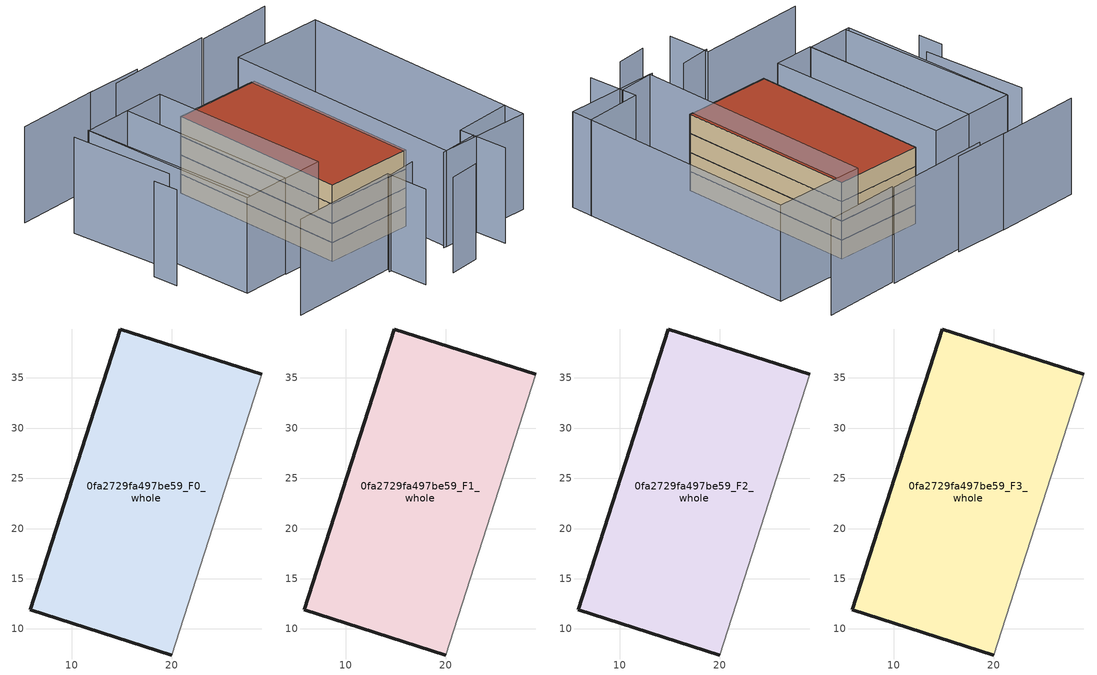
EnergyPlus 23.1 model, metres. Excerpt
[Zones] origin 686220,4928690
0fa2729fa497be59_F0_whole
 floor ground (EU_floor_Construction): 19.98,7.41 28.93,35.36 14.85,39.87 5.9,11.92 z0
 wall outside (EU_wall_Construction): 19.98,7.41 5.9,11.92 14.85,39.87 28.93,35.36 z0:3
 wall adiabatic (EU_wall_Construction): 28.93,35.36 19.98,7.41 z0:3
0fa2729fa497be59_F1_whole
 floor to 0fa2729fa497be59_F0_whole (EU_floor_Construction): 19.98,7.41 28.92,35.36 14.85,39.87 5.9,11.92 z3
 wall outside (EU_wall_Construction): 19.98,7.41 5.9,11.92 14.85,39.87 28.93,35.36 z3:6
 wall adiabatic (EU_wall_Construction): 28.93,35.36 19.98,7.41 z3:6
0fa2729fa497be59_F2_whole
 floor to 0fa2729fa497be59_F1_whole (EU_floor_Construction): 19.98,7.41 28.92,35.36 14.85,39.87 5.9,11.92 z6
 wall outside (EU_wall_Construction): 19.98,7.41 5.9,11.92 14.85,39.87 28.93,35.36 z6:9
 wall adiabatic (EU_wall_Construction): 28.93,35.36 19.98,7.41 z6:9
0fa2729fa497be59_F3_whole
 floor to 0fa2729fa497be59_F2_whole (EU_floor_Construction): 19.98,7.41 28.92,35.36 14.85,39.87 5.9,11.92 z9
 wall outside (EU_wall_Construction): 19.98,7.41 5.9,11.92 14.85,39.87 28.93,35.36 z9:12
 wall adiabatic (EU_wall_Construction): 28.93,35.36 19.98,7.41 z9:12
 roof outside (EU_roof_Construction): 28.93,35.36 19.98,7.41 5.9,11.92 14.85,39.87 z12
shading: 10.42,-4.59 15.46,-5.62 / 16.55,-0.12 22.88,-1.57 / 21.45,-7.15 23.41,0.76 / 23.41,0.76 32.71,-1.55 / 44.38,41.4 31.91,44.68 / 19.71,48.92 10.62,51.63 / 32,45.02 14.64,49.67 / 11,51.54 -2.6,55.24 / 6.83,3.56 11.98,2.49 / -10.19,8.79 7.36,4.04 / 7.36,4.04 5.51,-2.79 / -9.04,31.99 -9.97,28.07 / 0.42,46.92 -7.05,18.26 / -2.35,47.72 -6.1,31.13 / 17,-0.22 29.14,37.99 / 29.14,37.99 43.79,33.34 / 43.79,33.34 31.65,-4.88 / 31.65,-4.88 17,-0.22 / -0.23,16.04 7.96,44.67 / 7.96,44.67 14.38,42.83 / 14.38,42.83 6.19,14.21 / 6.19,14.21 -0.23,16.04 / 0.39,46.82 7.96,44.66 / 7.96,44.66 -0.16,16.14 / -0.16,16.14 -7.73,18.3 / -7.73,18.3 0.39,46.82 z0:15
[Building]
EU S2 Campaign: North Axis=0; Terrain=City; Solar Distribution=FullExterior
[Site:Location]
Bologna: Latitude=44.5; Longitude=11.25; Time Zone=1; Elevation=37
[SizingPeriod:WeatherFileDays]
AnnualSizingPeriod: Begin Month=1; Begin Day of Month=1; End Month=12; End Day of Month=31; Day of Week for Start Day=Monday; Use Weather File Daylight Saving Period=No; Use Weather File Rain and Snow Indicators=No
[MATERIAL]
EU_InternalMass_Material: Roughness=MediumRough; Thickness=0.1; Conductivity=1; Density=1800; Specific Heat=900; Thermal Absorptance=0.9; Solar Absorptance=0.7; Visible Absorptance=0.7
[MATERIAL:NOMASS] Roughness=MediumRough; Thermal Absorptance=0.9; Solar Absorptance=0.7; Visible Absorptance=0.7
Name | Thermal Resistance
EU_wall_NoMass | 0.937881
EU_roof_NoMass | 0.548572
EU_floor_NoMass | 0.71348
[CONSTRUCTION]
EU_wall_Construction: EU_wall_NoMass
EU_roof_Construction: EU_roof_NoMass
EU_floor_Construction: EU_floor_NoMass
EU_InternalMass_Construction: EU_InternalMass_Material
[ZONE] Type=1; Multiplier=1; Ceiling Height=autocalculate; Volume=1301.32; Floor Area=autocalculate; Part of Total Floor Area=Yes
0fa2729fa497be59_F0_whole; 0fa2729fa497be59_F1_whole; 0fa2729fa497be59_F2_whole; 0fa2729fa497be59_F3_whole
[INTERNALMASS] Construction=EU_InternalMass_Construction; Surface Area=433.775
Name | Zone or ZoneList
0fa2729fa497be59_F0_whole_EU_InternalMass | 0fa2729fa497be59_F0_whole
0fa2729fa497be59_F1_whole_EU_InternalMass | 0fa2729fa497be59_F1_whole
0fa2729fa497be59_F2_whole_EU_InternalMass | 0fa2729fa497be59_F2_whole
0fa2729fa497be59_F3_whole_EU_InternalMass | 0fa2729fa497be59_F3_whole
[OTHEREQUIPMENT] Fuel Type=Electricity; Design Level Calculation Method=Watts/Area; Power per Zone Floor Area=1; Fraction Latent=0; Fraction Radiant=0; Fraction Lost=0; Carbon Dioxide Generation Rate=0; EndUse Subcategory=EU_Step8_InternalGains
Name | Zone or ZoneList or Space or SpaceList | Schedule
EU_Step8_InternalGain_0fa2729fa497be59_F0_whole_f000 | 0fa2729fa497be59_F0_whole | EU_Step8_GainSchedule_0fa2729fa497be59_F0_whole_f000
EU_Step8_InternalGain_0fa2729fa497be59_F1_whole_f000 | 0fa2729fa497be59_F1_whole | EU_Step8_GainSchedule_0fa2729fa497be59_F1_whole_f000
EU_Step8_InternalGain_0fa2729fa497be59_F2_whole_f000 | 0fa2729fa497be59_F2_whole | EU_Step8_GainSchedule_0fa2729fa497be59_F2_whole_f000
EU_Step8_InternalGain_0fa2729fa497be59_F3_whole_f000 | 0fa2729fa497be59_F3_whole | EU_Step8_GainSchedule_0fa2729fa497be59_F3_whole_f000
[ZONEVENTILATION:DESIGNFLOWRATE] Schedule=EU_AlwaysOn; Design Flow Rate Calculation Method=AirChanges/Hour; Air Changes per Hour=0.687892; Ventilation Type=Natural; Fan Pressure Rise=0; Fan Total Efficiency=1; Constant Term Coefficient=1; Temperature Term Coefficient=0; Velocity Term Coefficient=0; Velocity Squared Term Coefficient=0; Minimum Indoor Temperature=-100; Maximum Indoor Temperature=100; Delta Temperature=-100; Minimum Outdoor Temperature=-100; Maximum Outdoor Temperature=100; Maximum Wind Speed=40
Name | Zone or ZoneList or Space or SpaceList
EU_ConstantAir_0fa2729fa497be59_F0_whole | 0fa2729fa497be59_F0_whole
EU_ConstantAir_0fa2729fa497be59_F1_whole | 0fa2729fa497be59_F1_whole
EU_ConstantAir_0fa2729fa497be59_F2_whole | 0fa2729fa497be59_F2_whole
EU_ConstantAir_0fa2729fa497be59_F3_whole | 0fa2729fa497be59_F3_whole
[HVACTEMPLATE:THERMOSTAT] Constant Heating Setpoint=20; Constant Cooling Setpoint=50
EU_HeatOnly_0fa2729fa497be59_F0_whole; EU_HeatOnly_0fa2729fa497be59_F1_whole; EU_HeatOnly_0fa2729fa497be59_F2_whole; EU_HeatOnly_0fa2729fa497be59_F3_whole
[HVACTEMPLATE:ZONE:IDEALLOADSAIRSYSTEM] System Availability Schedule=EU_AlwaysOn; Maximum Heating Supply Air Temperature=50; Minimum Cooling Supply Air Temperature=13; Maximum Heating Supply Air Humidity Ratio=0.0156; Minimum Cooling Supply Air Humidity Ratio=0.0077; Heating Limit=NoLimit; Cooling Limit=NoLimit; Heating Availability Schedule=EU_AlwaysOn; Cooling Availability Schedule=EU_CoolingOff; Dehumidification Control Type=ConstantSensibleHeatRatio; Cooling Sensible Heat Ratio=0.7; Dehumidification Setpoint=60; Humidification Control Type=None; Humidification Setpoint=30; Outdoor Air Method=None; Outdoor Air Flow Rate per Person=0.00944; Outdoor Air Flow Rate per Zone Floor Area=0; Outdoor Air Flow Rate per Zone=0; Demand Controlled Ventilation Type=None; Outdoor Air Economizer Type=NoEconomizer; Heat Recovery Type=None; Sensible Heat Recovery Effectiveness=0.7; Latent Heat Recovery Effectiveness=0.65
Name | Template Thermostat
0fa2729fa497be59_F0_whole | EU_HeatOnly_0fa2729fa497be59_F0_whole
0fa2729fa497be59_F1_whole | EU_HeatOnly_0fa2729fa497be59_F1_whole
0fa2729fa497be59_F2_whole | EU_HeatOnly_0fa2729fa497be59_F2_whole
0fa2729fa497be59_F3_whole | EU_HeatOnly_0fa2729fa497be59_F3_whole
[SIZING:ZONE] Zone Cooling Design Supply Air Temperature Input Method=SupplyAirTemperature; Zone Cooling Design Supply Air Temperature=13; Zone Heating Design Supply Air Temperature Input Method=SupplyAirTemperature; Zone Heating Design Supply Air Temperature=50; Zone Cooling Design Supply Air Humidity Ratio=0.008; Zone Heating Design Supply Air Humidity Ratio=0.008; Cooling Design Air Flow Method=DesignDay; Cooling Design Air Flow Rate=0; Cooling Minimum Air Flow per Zone Floor Area=0.000762; Cooling Minimum Air Flow=0; Cooling Minimum Air Flow Fraction=0.2; Heating Design Air Flow Method=DesignDay; Heating Design Air Flow Rate=0; Heating Maximum Air Flow per Zone Floor Area=0.002032; Heating Maximum Air Flow=0.141576; Heating Maximum Air Flow Fraction=0.3; Account for Dedicated Outdoor Air System=No; Dedicated Outdoor Air System Control Strategy=NeutralSupplyAir; Dedicated Outdoor Air Low Setpoint Temperature for Design=autosize; Dedicated Outdoor Air High Setpoint Temperature for Design=autosize; Zone Load Sizing Method=Sensible Load Only No Latent Load; Zone Latent Cooling Design Supply Air Humidity Ratio Input Method=HumidityRatioDifference; Zone Cooling Design Supply Air Humidity Ratio Difference=0.005; Zone Latent Heating Design Supply Air Humidity Ratio Input Method=HumidityRatioDifference; Zone Humidification Design Supply Air Humidity Ratio Difference=0.005
0fa2729fa497be59_F0_whole; 0fa2729fa497be59_F1_whole; 0fa2729fa497be59_F2_whole; 0fa2729fa497be59_F3_whole
[SCHEDULE:CONSTANT]
Name | Hourly Value
EU_AlwaysOn | 1
EU_CoolingOff | 0
[SCHEDULE:FILE] Column Number=1; Rows to Skip at Top=0; Number of Hours of Data=8760; Column Separator=Comma; Interpolate to Timestep=No; Minutes per Item=60; Adjust Schedule for Daylight Savings=Yes
Name | File
EU_Step8_GainSchedule_0fa2729fa497be59_F0_whole_f000 | ../../schedules/0fa2729fa497be59/0fa2729fa497be59_F0_whole_f000_gain.csv
EU_Step8_GainSchedule_0fa2729fa497be59_F1_whole_f000 | ../../schedules/0fa2729fa497be59/0fa2729fa497be59_F1_whole_f000_gain.csv
EU_Step8_GainSchedule_0fa2729fa497be59_F2_whole_f000 | ../../schedules/0fa2729fa497be59/0fa2729fa497be59_F2_whole_f000_gain.csv
EU_Step8_GainSchedule_0fa2729fa497be59_F3_whole_f000 | ../../schedules/0fa2729fa497be59/0fa2729fa497be59_F3_whole_f000_gain.csv
